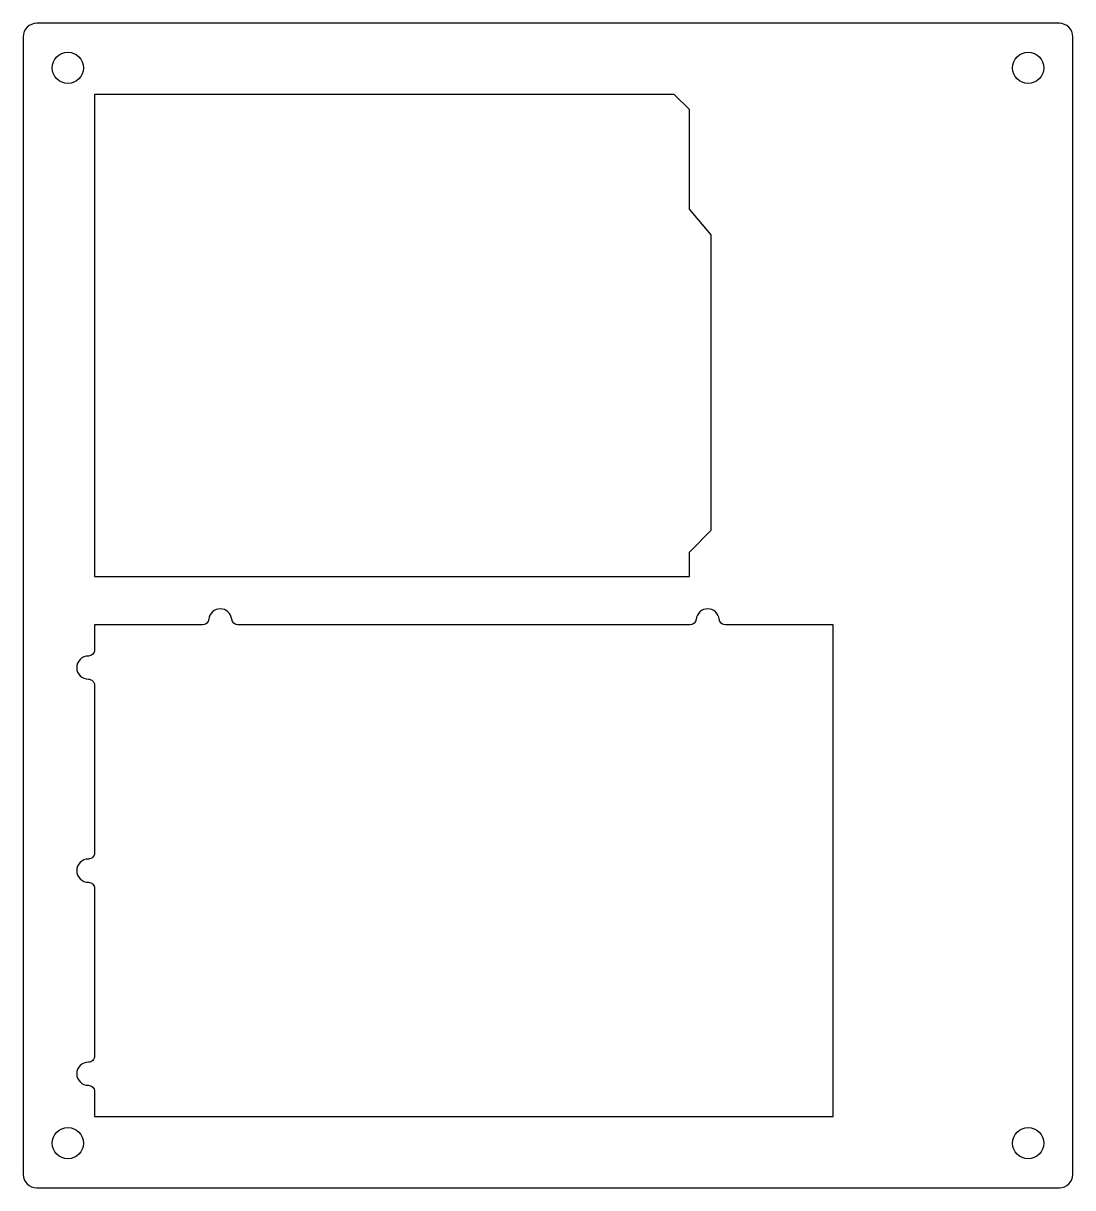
# Model space of a CAD drawing. Extents: x 1550 to 1668, y 1121 to 1251.
import ezdxf

# ---------------------------------------------------------------- set-up
doc = ezdxf.new("R2010")
doc.units = 0
doc.header["$MEASUREMENT"] = 0
doc.layers.get('0').update_dxf_attribs({"linetype": 'CONTINUOUS'})

msp = doc.modelspace()

# ---------------------------------------------------------------- linework, layer by layer
for points in [[(1668.13, 1249.98, 0.414214), (1666.63, 1251.48), (1551.86, 1251.48, 0.414214), (1550.36, 1249.98), (1550.36, 1122.24, 0.414214), (1551.86, 1120.74), (1666.63, 1120.74, 0.414214), (1668.13, 1122.24)], [(1641.26, 1183.94), (1629.15, 1183.94, -0.38517), (1628.45, 1184.57, 0.904534), (1625.87, 1184.57, -0.38517), (1625.17, 1183.94), (1574.45, 1183.94, -0.38517), (1573.75, 1184.57, 0.904534), (1571.17, 1184.57, -0.38517), (1570.47, 1183.94), (1558.36, 1183.94), (1558.36, 1181.14, -0.414214), (1557.66, 1180.44, 0.414214), (1556.36, 1179.14, 0.414214), (1557.66, 1177.84, -0.414214), (1558.36, 1177.14), (1558.36, 1176.64), (1558.36, 1158.34, -0.414214), (1557.66, 1157.64, 0.414214), (1556.36, 1156.34, 0.414214), (1557.66, 1155.04, -0.414214), (1558.36, 1154.34), (1558.36, 1136.04), (1558.36, 1135.54, -0.414214), (1557.66, 1134.84, 0.414214), (1556.36, 1133.54, 0.414214), (1557.66, 1132.24, -0.414214), (1558.36, 1131.54), (1558.36, 1128.74), (1641.26, 1128.74)]]:
    msp.add_lwpolyline(points, format="xyb", close=True)
msp.add_lwpolyline([(1627.56, 1227.75), (1625.11, 1230.6), (1625.11, 1241.79), (1623.41, 1243.48), (1558.36, 1243.48), (1558.36, 1189.38), (1625.11, 1189.38), (1625.11, 1192.1), (1627.56, 1194.56)], close=True)
for centre in [(1555.36, 1246.48), (1663.13, 1246.48), (1555.36, 1125.74), (1663.13, 1125.74)]:
    msp.add_circle(centre, 1.75)

doc.saveas('drawing.dxf')
